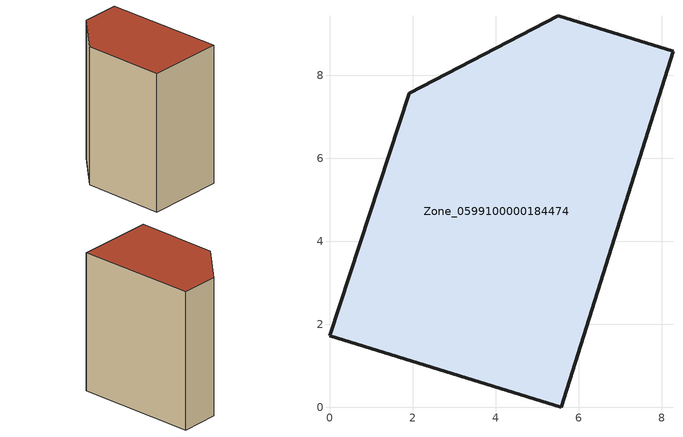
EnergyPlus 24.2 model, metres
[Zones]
Zone_0599100000184474
 floor ground (C_G): 8.28,8.58 5.59,0 0,1.73 1.92,7.57 5.52,9.44 z0
 wall outside (C_F): 5.59,0 8.28,8.58 5.52,9.44 1.92,7.57 0,1.73 5.59,0 z0:10.44
 roof outside (C_R): 8.28,8.58 5.52,9.44 1.92,7.57 0,1.73 5.59,0 z10.44
[BUILDING]
Pand.0599100000184474: North Axis=0; Terrain=City; Loads Convergence Tolerance Value=0.04; Temperature Convergence Tolerance Value=0.4; Solar Distribution=FullExterior; Maximum Number of Warmup Days=25; Minimum Number of Warmup Days=1
[Site:Location]
Rotterdam.The.Hague.AP_ZH_NLD Design_Conditions: Latitude=51.96; Longitude=4.45; Time Zone=1; Elevation=-4.5
[SITE:GROUNDTEMPERATURE:BUILDINGSURFACE]
18, 18, 18, 18, 18, 18, 18, 18, 18, 18, 18, 18
[MATERIAL] Thermal Absorptance=0.9; Solar Absorptance=0.7; Visible Absorptance=0.7
Name | Roughness | Thickness | Conductivity | Density | Specific Heat
G.TI.1946 | MediumSmooth | 0.15 | 1 | 540 | 1210
F.TI.1946 | Rough | 0.3 | 0.857143 | 1920 | 840
R.TI.1946 | MediumRough | 0.2 | 0.1 | 1500 | 1000
[CONSTRUCTION]
C_G: G.TI.1946
C_F: F.TI.1946
C_R: R.TI.1946
[ZONE]
Zone_0599100000184474: Type=1; Multiplier=1; Ceiling Height=Autocalculate; Volume=Autocalculate; Floor Area=autocalculate; Part of Total Floor Area=Yes
[ZONEINFILTRATION:DESIGNFLOWRATE]
Infil_Zone_0599100000184474: Zone or ZoneList or Space or SpaceList=Zone_0599100000184474; Schedule=AlwaysOn; Design Flow Rate Calculation Method=Flow/Area; Flow Rate per Floor Area=0.003; Constant Term Coefficient=1; Temperature Term Coefficient=0; Velocity Term Coefficient=0; Velocity Squared Term Coefficient=0
[HVACTEMPLATE:ZONE:IDEALLOADSAIRSYSTEM]
Zone_0599100000184474: Maximum Heating Supply Air Temperature=50; Minimum Cooling Supply Air Temperature=13; Maximum Heating Supply Air Humidity Ratio=0.0156; Minimum Cooling Supply Air Humidity Ratio=0.0077; Heating Limit=NoLimit; Cooling Limit=NoLimit; Dehumidification Control Type=ConstantSensibleHeatRatio; Cooling Sensible Heat Ratio=0.7; Dehumidification Setpoint=60; Humidification Control Type=None; Humidification Setpoint=30; Outdoor Air Method=None; Outdoor Air Flow Rate per Person=0.00944; Outdoor Air Flow Rate per Zone Floor Area=0; Outdoor Air Flow Rate per Zone=0; Demand Controlled Ventilation Type=None; Outdoor Air Economizer Type=NoEconomizer; Heat Recovery Type=None; Sensible Heat Recovery Effectiveness=0.7; Latent Heat Recovery Effectiveness=0.65
[ZONECONTROL:THERMOSTAT]
ThermostatControl_Zone_0599100000184474: Zone or ZoneList=Zone_0599100000184474; Control Type Schedule=DualSetpointControlType; Control 1=Thermostat_Zone_0599100000184474; Temperature Difference Between Cutout And Setpoint=0
[THERMOSTATSETPOINT:DUALSETPOINT]
Thermostat_Zone_0599100000184474: Heating Setpoint Temperature Schedule=HeatingSetpoint_Zone_0599100000184474; Cooling Setpoint Temperature Schedule=CoolingSetpoint_Zone_0599100000184474
[SCHEDULE:COMPACT]
HeatingSetpoint_Zone_0599100000184474: Through: 12/31, For: AllDays, Until: 24:00, 21
CoolingSetpoint_Zone_0599100000184474: Through: 12/31, For: AllDays, Until: 24:00, 24
DualSetpointControlType: Through: 12/31, For: AllDays, Until: 24:00, 4
AlwaysOn: Through: 12/31, For: AllDays, Until: 24:00, 1
